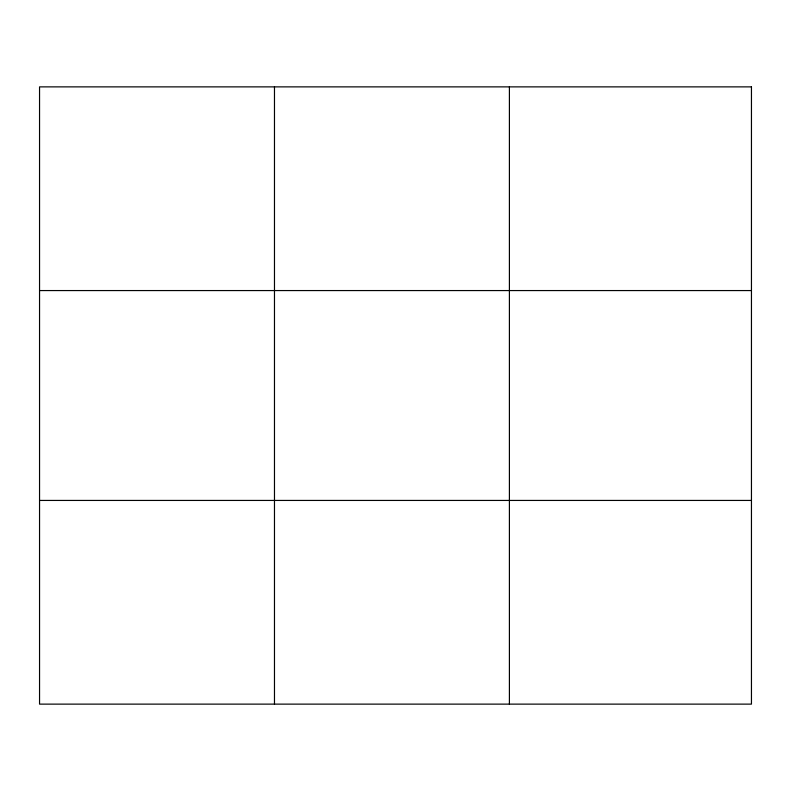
<?xml version="1.0" encoding="UTF-8"?>
<svg xmlns="http://www.w3.org/2000/svg" width="791" height="791" viewBox="0 0 791 791"><rect width="100%" height="100%" fill="white"/><g stroke="black" fill="none" stroke-linecap="round" stroke-linejoin="round"><path stroke-width="1.19" d="M274.477 86.872L274.477 704.128M509.404 86.872L509.404 704.128M39.55 290.564L751.45 290.564M39.55 500.436L751.45 500.436M751.45 86.872L751.45 704.128L39.55 704.128L39.55 86.872L751.45 86.872"/></g></svg>
